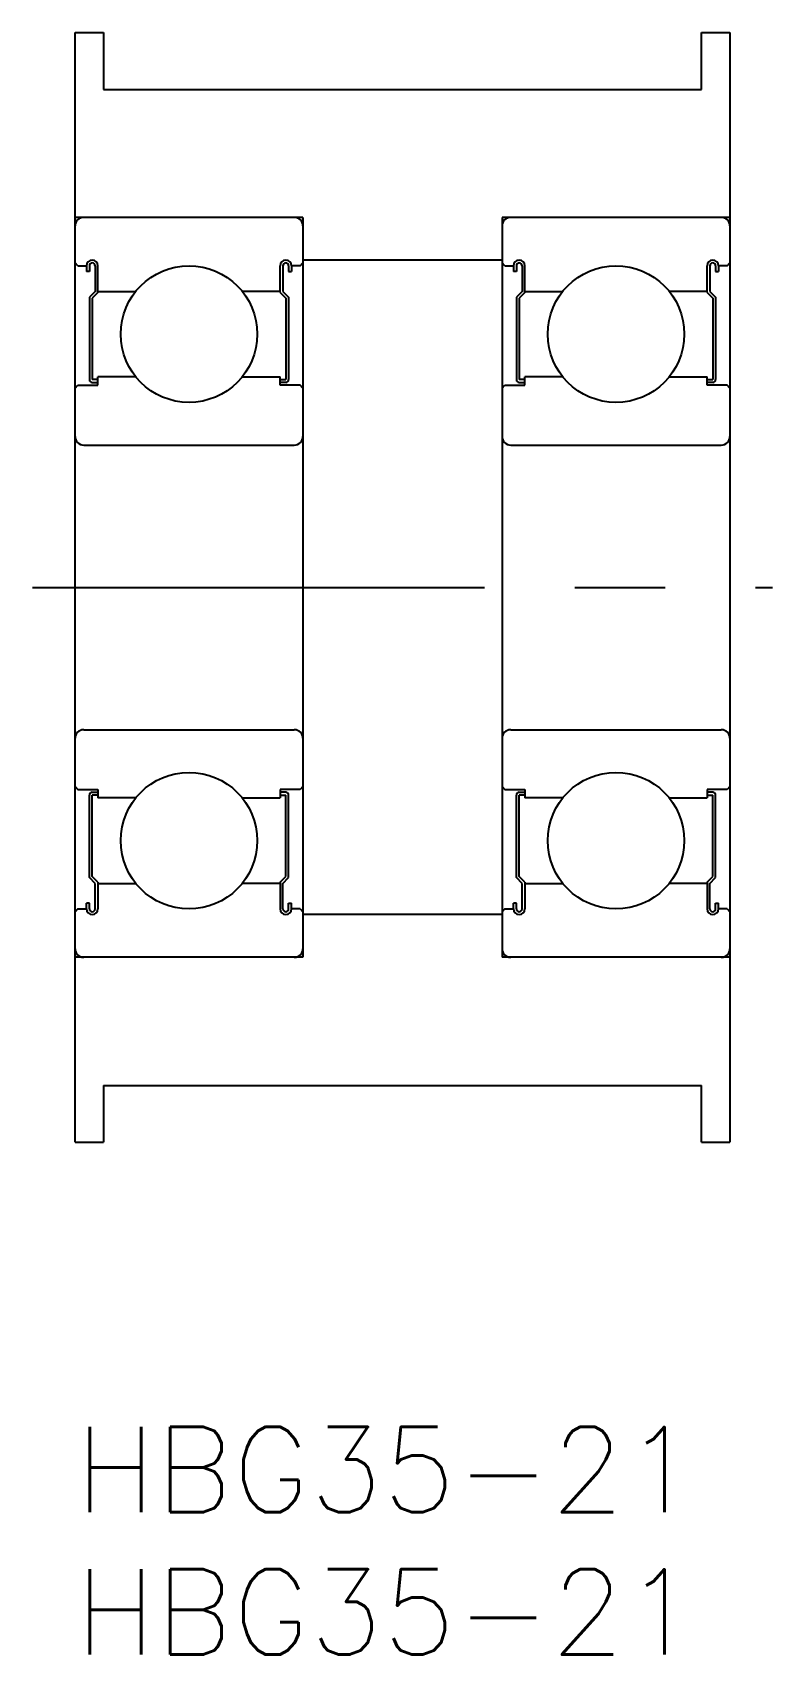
# Model space of a CAD drawing. Extents: x -1.5 to 24.5, y -8 to 49.
import ezdxf

# ---------------------------------------------------------------- set-up
doc = ezdxf.new("R2010")
doc.units = 0
doc.header["$LTSCALE"] = 0.5
doc.linetypes.add('CENTER', pattern=[50.8, 31.75, -6.35, 6.35, -6.35])
for name, color, linetype in [('MSM_CENTER', 1, 'CENTER'), ('MSM_CONTINUOUS', 7, 'CONTINUOUS'), ('MSM_PART_NUMBER', 7, 'CONTINUOUS')]:
    doc.layers.add(name, color=color, linetype=linetype)
doc.styles.get("Standard").update_dxf_attribs({"font": 'txt.shx', "height": 3, "bigfont": 'bigfont.shx'})

# ---------------------------------------------------------------- blocks, each defined once
blk = doc.blocks.new('*U2')
at = {"layer": 'MSM_PART_NUMBER'}
blk.add_text('HBG35-21', height=3, dxfattribs=at).set_placement((0, -3))
blk = doc.blocks.new('*U3')
at = {"layer": 'MSM_PART_NUMBER'}
blk.add_text('HBG35-21', height=3, dxfattribs=at).set_placement((0, -8))

msp = doc.modelspace()

# ---------------------------------------------------------------- linework, layer by layer
at = {"layer": 'MSM_CENTER'}
msp.add_line((-1.5, 29.5), (24.5, 29.5), dxfattribs=at)
at = {"layer": 'MSM_CONTINUOUS'}
for p, q in [((0, 10), (0, 49)), ((0, 49), (1, 49)), ((1, 49), (1, 47)), ((22, 49), (23, 49)), ((22, 47), (22, 49)), ((23, 49), (23, 10)), ((1, 47), (22, 47)), ((8, 42.5), (0, 42.5)), ((8, 42.5), (8, 16.5)), ((23, 42.5), (15, 42.5)), ((15, 42.5), (15, 16.5)), ((0.1, 40.8), (0, 40.9)), ((0.1, 40.8), (0.4, 40.8)), ((0.4, 40.8), (0.4, 40.6)), ((0.5, 40.6), (0.4, 40.6)), ((0.5, 40.8), (0.5, 40.6)), ((0.7, 40.8), (0.7, 39.9)), ((0.8, 39.859), (0.8, 40.8)), ((7.2, 39.859), (7.2, 40.8)), ((7.3, 40.8), (7.3, 39.9)), ((7.5, 40.8), (7.5, 40.6)), ((7.5, 40.6), (7.6, 40.6)), ((7.6, 40.8), (7.6, 40.6)), ((7.9, 40.8), (7.6, 40.8)), ((7.9, 40.8), (8, 40.9)), ((15, 41), (8, 41)), ((15.1, 40.8), (15, 40.9)), ((15.1, 40.8), (15.4, 40.8)), ((15.4, 40.8), (15.4, 40.6)), ((15.5, 40.6), (15.4, 40.6)), ((15.5, 40.8), (15.5, 40.6)), ((15.7, 40.8), (15.7, 39.9)), ((15.8, 39.859), (15.8, 40.8)), ((22.2, 39.859), (22.2, 40.8)), ((22.3, 40.8), (22.3, 39.9)), ((22.5, 40.8), (22.5, 40.6)), ((22.5, 40.6), (22.6, 40.6)), ((22.6, 40.8), (22.6, 40.6)), ((22.9, 40.8), (22.6, 40.8)), ((22.9, 40.8), (23, 40.9)), ((0.7, 39.9), (0.5, 39.7)), ((0.5, 39.7), (0.5, 36.8)), ((0.8, 39.859), (0.6, 39.659)), ((0.6, 39.659), (0.6, 36.8)), ((0.8, 39.9), (2.127, 39.9)), ((7.2, 39.9), (5.873, 39.9)), ((7.2, 39.859), (7.4, 39.659)), ((7.3, 39.9), (7.5, 39.7)), ((7.4, 39.659), (7.4, 36.8)), ((7.5, 39.7), (7.5, 36.8)), ((15.7, 39.9), (15.5, 39.7)), ((15.5, 39.7), (15.5, 36.8)), ((15.8, 39.859), (15.6, 39.659)), ((15.6, 39.659), (15.6, 36.8)), ((15.8, 39.9), (17.127, 39.9)), ((22.2, 39.9), (20.873, 39.9)), ((22.2, 39.859), (22.4, 39.659)), ((22.3, 39.9), (22.5, 39.7)), ((22.4, 39.659), (22.4, 36.8)), ((22.5, 39.7), (22.5, 36.8)), ((0, 36.5), (0.1, 36.6)), ((0.1, 36.6), (0.8, 36.6)), ((0.8, 36.8), (0.6, 36.8)), ((0.6, 36.7), (0.8, 36.7)), ((2.127, 36.9), (0.8, 36.9)), ((0.8, 36.6), (0.8, 36.9)), ((5.873, 36.9), (7.2, 36.9)), ((7.2, 36.6), (7.2, 36.9)), ((7.2, 36.8), (7.4, 36.8)), ((7.4, 36.7), (7.2, 36.7)), ((7.9, 36.6), (7.2, 36.6)), ((8, 36.5), (7.9, 36.6)), ((15, 36.5), (15.1, 36.6)), ((15.1, 36.6), (15.8, 36.6)), ((15.8, 36.8), (15.6, 36.8)), ((15.6, 36.7), (15.8, 36.7)), ((17.127, 36.9), (15.8, 36.9)), ((15.8, 36.6), (15.8, 36.9)), ((20.873, 36.9), (22.2, 36.9)), ((22.2, 36.6), (22.2, 36.9)), ((22.2, 36.8), (22.4, 36.8)), ((22.4, 36.7), (22.2, 36.7)), ((22.9, 36.6), (22.2, 36.6)), ((23, 36.5), (22.9, 36.6)), ((0.3, 34.5), (7.7, 34.5)), ((15.3, 34.5), (22.7, 34.5)), ((0.3, 24.5), (7.7, 24.5)), ((15.3, 24.5), (22.7, 24.5)), ((0, 22.5), (0.1, 22.4)), ((0.1, 22.4), (0.8, 22.4)), ((0.6, 22.3), (0.8, 22.3)), ((0.8, 22.4), (0.8, 22.1)), ((7.2, 22.4), (7.2, 22.1)), ((7.9, 22.4), (7.2, 22.4)), ((7.4, 22.3), (7.2, 22.3)), ((8, 22.5), (7.9, 22.4)), ((15, 22.5), (15.1, 22.4)), ((15.1, 22.4), (15.8, 22.4)), ((15.6, 22.3), (15.8, 22.3)), ((15.8, 22.4), (15.8, 22.1)), ((22.2, 22.4), (22.2, 22.1)), ((22.9, 22.4), (22.2, 22.4)), ((22.4, 22.3), (22.2, 22.3)), ((23, 22.5), (22.9, 22.4)), ((0.5, 19.3), (0.5, 22.2)), ((0.6, 19.341), (0.6, 22.2)), ((0.8, 22.2), (0.6, 22.2)), ((2.127, 22.1), (0.8, 22.1)), ((5.873, 22.1), (7.2, 22.1)), ((7.2, 22.2), (7.4, 22.2)), ((7.4, 19.341), (7.4, 22.2)), ((7.5, 19.3), (7.5, 22.2)), ((15.5, 19.3), (15.5, 22.2)), ((15.6, 19.341), (15.6, 22.2)), ((15.8, 22.2), (15.6, 22.2)), ((17.127, 22.1), (15.8, 22.1)), ((20.873, 22.1), (22.2, 22.1)), ((22.2, 22.2), (22.4, 22.2)), ((22.4, 19.341), (22.4, 22.2)), ((22.5, 19.3), (22.5, 22.2)), ((0.7, 19.1), (0.5, 19.3)), ((0.8, 19.141), (0.6, 19.341)), ((0.7, 18.2), (0.7, 19.1)), ((0.8, 19.141), (0.8, 18.2)), ((0.8, 19.1), (2.127, 19.1)), ((7.2, 19.1), (5.873, 19.1)), ((7.2, 19.141), (7.4, 19.341)), ((7.2, 19.141), (7.2, 18.2)), ((7.3, 19.1), (7.5, 19.3)), ((7.3, 18.2), (7.3, 19.1)), ((15.7, 19.1), (15.5, 19.3)), ((15.8, 19.141), (15.6, 19.341)), ((15.7, 18.2), (15.7, 19.1)), ((15.8, 19.141), (15.8, 18.2)), ((15.8, 19.1), (17.127, 19.1)), ((22.2, 19.1), (20.873, 19.1)), ((22.2, 19.141), (22.4, 19.341)), ((22.2, 19.141), (22.2, 18.2)), ((22.3, 19.1), (22.5, 19.3)), ((22.3, 18.2), (22.3, 19.1)), ((0.4, 18.2), (0.4, 18.4)), ((0.5, 18.4), (0.4, 18.4)), ((0.5, 18.2), (0.5, 18.4)), ((7.5, 18.2), (7.5, 18.4)), ((7.5, 18.4), (7.6, 18.4)), ((7.6, 18.2), (7.6, 18.4)), ((15.4, 18.2), (15.4, 18.4)), ((15.5, 18.4), (15.4, 18.4)), ((15.5, 18.2), (15.5, 18.4)), ((22.5, 18.2), (22.5, 18.4)), ((22.5, 18.4), (22.6, 18.4)), ((22.6, 18.2), (22.6, 18.4)), ((0.1, 18.2), (0, 18.1)), ((0.1, 18.2), (0.4, 18.2)), ((7.9, 18.2), (7.6, 18.2)), ((7.9, 18.2), (8, 18.1)), ((15, 18), (8, 18)), ((15.1, 18.2), (15, 18.1)), ((15.1, 18.2), (15.4, 18.2)), ((22.9, 18.2), (22.6, 18.2)), ((22.9, 18.2), (23, 18.1)), ((8, 16.5), (0, 16.5)), ((23, 16.5), (15, 16.5)), ((1, 12), (22, 12)), ((1, 12), (1, 10)), ((22, 10), (22, 12)), ((0, 10), (1, 10)), ((22, 10), (23, 10))]:
    msp.add_line(p, q, dxfattribs=at)
for centre in [(4, 38.4), (19, 38.4), (4, 20.6), (19, 20.6)]:
    msp.add_circle(centre, 2.4, dxfattribs=at)
for centre, radius, start, end in [((0.3, 42.2), 0.3, 90, 180), ((7.7, 42.2), 0.3, 360, 90), ((15.3, 42.2), 0.3, 90, 180), ((22.7, 42.2), 0.3, 360, 90), ((0.6, 40.8), 0.2, 0, 180), ((0.6, 40.8), 0.1, 0, 180), ((7.4, 40.8), 0.2, 0, 180), ((7.4, 40.8), 0.1, 0, 180), ((15.6, 40.8), 0.2, 0, 180), ((15.6, 40.8), 0.1, 0, 180), ((22.4, 40.8), 0.2, 0, 180), ((22.4, 40.8), 0.1, 0, 180), ((0.6, 36.8), 0.1, 180, 270), ((7.4, 36.8), 0.1, 270, 0), ((15.6, 36.8), 0.1, 180, 270), ((22.4, 36.8), 0.1, 270, 0), ((0.3, 34.8), 0.3, 180, 270), ((7.7, 34.8), 0.3, 270, 360), ((15.3, 34.8), 0.3, 180, 270), ((22.7, 34.8), 0.3, 270, 360), ((0.3, 24.2), 0.3, 90, 180), ((7.7, 24.2), 0.3, 0, 90), ((15.3, 24.2), 0.3, 90, 180), ((22.7, 24.2), 0.3, 0, 90), ((0.6, 22.2), 0.1, 90, 180), ((7.4, 22.2), 0.1, 360, 90), ((15.6, 22.2), 0.1, 90, 180), ((22.4, 22.2), 0.1, 360, 90), ((0.6, 18.2), 0.2, 180, 0), ((0.6, 18.2), 0.1, 180, 0), ((7.4, 18.2), 0.2, 180, 0), ((7.4, 18.2), 0.1, 180, 0), ((15.6, 18.2), 0.2, 180, 0), ((15.6, 18.2), 0.1, 180, 0), ((22.4, 18.2), 0.2, 180, 0), ((22.4, 18.2), 0.1, 180, 0), ((0.3, 16.8), 0.3, 180, 270), ((7.7, 16.8), 0.3, 270, 0), ((15.3, 16.8), 0.3, 180, 270), ((22.7, 16.8), 0.3, 270, 0)]:
    msp.add_arc(centre, radius, start, end, dxfattribs=at)

# ---------------------------------------------------------------- block references
for name in ['*U2', '*U3']:
    msp.add_blockref(name, (0, 0), dxfattribs=at)

doc.saveas('drawing.dxf')
